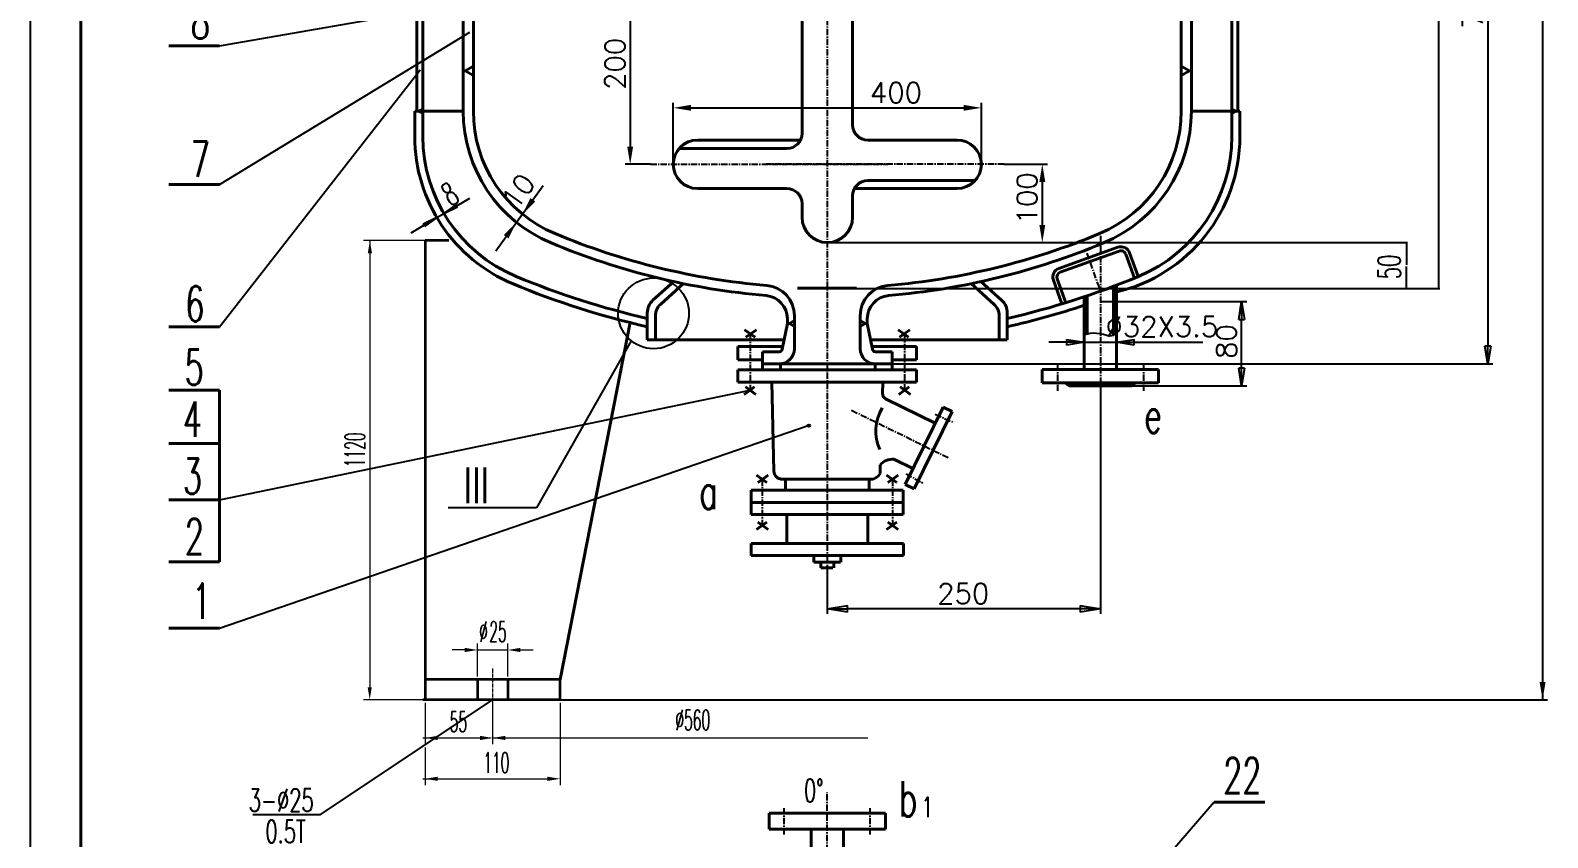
# Model space of a CAD drawing. Header units: inches. Extents: x 22 to 616, y 7 to 848.
# Drawn here: x 22.1 to 322.1, y 294.6 to 454.3 of the extents above; entities that cross this region are included whole.
import ezdxf

# ---------------------------------------------------------------- set-up
doc = ezdxf.new("R2010")
doc.units = ezdxf.units.IN
doc.header["$MEASUREMENT"] = 0
doc.linetypes.add('CENTER', pattern=[2, 1.25, -0.25, 0.25, -0.25])
doc.layers.get('DEFPOINTS').update_dxf_attribs({"lineweight": 25})
for name, color, linetype, lineweight in [('1', 1, 'Continuous', 40), ('2', 3, 'CENTER', 25), ('5', 7, 'Continuous', 25), ('中心线', 7, 'CENTER', 18), ('标注', 7, 'Continuous', 18), ('粗实线', 1, 'Continuous', 35)]:
    doc.layers.add(name, color=color, linetype=linetype, lineweight=lineweight)
doc.styles.add('HZ', font='txt', dxfattribs={"width": 0.5, "bigfont": 'hztxt'})
doc.styles.get("Standard").update_dxf_attribs({"font": 'txt', "bigfont": 'gbcbig.shx'})
doc.dimstyles.new('1', dxfattribs={"dimtxt": 0.18, "dimasz": 0.18, "dimexe": 0.18, "dimexo": 0.0625, "dimgap": 0.09, "dimtad": 0, "dimtih": 1, "dimtoh": 1, "dimdec": 4, "dimzin": 0, "dimdsep": 46, "dimtxsty": 'Standard', "dimcen": 0.09, "dimadec": 0, "dimazin": 0, "dimtfac": 1, "dimtdec": 4, "dimtofl": 0, "dimtmove": 0, "dimatfit": 3, "dimfxl": 1, "dimtolj": 1, "dimtzin": 0, "dimarcsym": 0})

# ---------------------------------------------------------------- blocks, each defined once
blk = doc.blocks.new('_CLOSED')
at = {"color": 0, "linetype": 'ByBlock'}
for p, q in [((-1, 0.167), (0, 0)), ((-1, 0.167), (-1, -0.167)), ((0, 0), (-1, -0.167)), ((0, 0), (-1, 0))]:
    blk.add_line(p, q, dxfattribs=at)
blk = doc.blocks.new('*D66')
at = {"color": 0, "lineweight": -2}
for p, q in [((300.64, 543.34), (311.3, 543.34)), ((310.3, 539.84), (310.3, 391.84)), ((192.48, 388.34), (311.3, 388.34))]:
    blk.add_line(p, q, dxfattribs=at)
at = {"layer": 'DEFPOINTS', "color": 0}
for p in [(300.64, 543.34), (192.48, 388.34), (310.3, 388.34)]:
    blk.add_point(p, dxfattribs=at)
at = {"color": 0, "lineweight": -2, "xscale": 3.5, "yscale": 3.5, "zscale": 3.5}
for p, rotation in [((310.3, 543.34), 90), ((310.3, 388.34), 270)]:
    blk.add_blockref('_CLOSED', p, dxfattribs=dict(at, rotation=rotation))
at = {"color": 0, "insert": (307.3, 459.78), "char_height": 4, "attachment_point": 5, "rotation": 90}
blk.add_mtext('\\A1;775', dxfattribs=at)
blk = doc.blocks.new('*D16')
for p, q in [((-385.055899, 158.980927), (-384.485286, 159.043147)), ((-384.485286, 159.043147), (-383.839747, 159.034289)), ((-386.262516, 158.684891), (-386.25657, 158.686552)), ((-386.25657, 158.686552), (-386.214949, 158.698174)), ((-386.214949, 158.698174), (-386.101978, 158.729719)), ((-386.101978, 158.729719), (-385.881981, 158.791148)), ((-385.881981, 158.791148), (-385.528995, 158.884602)), ((-385.528995, 158.884602), (-385.055899, 158.980927)), ((-383.839747, 159.034289), (-383.145819, 158.932705)), ((-383.145819, 158.932705), (-382.445834, 158.778064)), ((-382.445834, 158.778064), (-381.786067, 158.625364)), ((-381.786067, 158.625364), (-381.212795, 158.529604)), ((-381.212795, 158.529604), (-380.761644, 158.530127)), ((-380.761644, 158.530127), (-380.425638, 158.603671)), ((-380.425638, 158.603671), (-380.18715, 158.711319)), ((-380.18715, 158.711319), (-380.028552, 158.814154)), ((-380.028552, 158.814154), (-379.932562, 158.881569)), ((-379.932562, 158.881569), (-379.862516, 158.930764)), ((-379.88327, 158.916188), (-379.86511, 158.928942))]:
    blk.add_line(p, q)
blk = doc.blocks.new('*D67')
at = {"color": 0, "lineweight": -2}
for p, q in [((233.68, 400.65), (262.62, 400.65)), ((261.62, 387.52), (261.62, 397.15)), ((239.87, 384.02), (262.62, 384.02))]:
    blk.add_line(p, q, dxfattribs=at)
at = {"layer": 'DEFPOINTS', "color": 0}
for p in [(233.68, 400.65), (261.62, 400.65), (239.87, 384.02)]:
    blk.add_point(p, dxfattribs=at)
at = {"color": 0, "lineweight": -2, "xscale": 3.5, "yscale": 3.5, "zscale": 3.5}
for p, rotation in [((261.62, 400.65), 90), ((261.62, 384.02), 270)]:
    blk.add_blockref('_CLOSED', p, dxfattribs=dict(at, rotation=rotation))
at = {"color": 0, "insert": (258.62, 392.77), "char_height": 4, "attachment_point": 5, "rotation": 90}
blk.add_mtext('\\A1;80', dxfattribs=at)
blk = doc.blocks.new('*D17')
for p, q in [((-512.898225, 182.669296), (-507.731083, 185.718992)), ((-512.898225, 182.669296), (-510.45021, 184.403431)), ((-512.898225, 182.669296), (-510.196947, 183.974323)), ((-510.196947, 183.974323), (-510.45021, 184.403431)), ((-514.27613, 181.856044), (-519.443272, 178.806348)), ((-514.27613, 181.856044), (-516.977408, 180.551017)), ((-516.724145, 180.121909), (-516.977408, 180.551017)), ((-514.27613, 181.856044), (-516.724145, 180.121909)), ((-514.27613, 181.856044), (-512.898225, 182.669296))]:
    blk.add_line(p, q)
blk = doc.blocks.new('*D68')
at = {"color": 0, "lineweight": -2}
for p, q in [((233.68, 384.02), (233.68, 338.91)), ((179.68, 347.99), (179.68, 338.91)), ((229.68, 339.91), (183.68, 339.91))]:
    blk.add_line(p, q, dxfattribs=at)
at = {"layer": 'DEFPOINTS', "color": 0}
for p in [(233.68, 384.02), (179.68, 347.99), (179.68, 339.91)]:
    blk.add_point(p, dxfattribs=at)
at = {"color": 0, "lineweight": -2, "xscale": 4, "yscale": 4, "zscale": 4, "rotation": 180}
blk.add_blockref('_CLOSED', (179.68, 339.91), dxfattribs=at)
at = {"color": 0, "lineweight": -2, "xscale": 4, "yscale": 4, "zscale": 4}
blk.add_blockref('_CLOSED', (233.68, 339.91), dxfattribs=at)
at = {"color": 0, "insert": (206.56, 342.91), "char_height": 4, "attachment_point": 5}
blk.add_mtext('\\A1;250', dxfattribs=at)

msp = doc.modelspace()

# ---------------------------------------------------------------- linework, layer by layer
for p, q in [((22.06711, 6.72181), (22.06711, 847.72181)), ((321.13511, 808.62688), (321.13511, 321.89433)), ((59.47175, 451.23843), (178.5539, 471.99017)), ((300.6425, 403.40476), (300.6425, 473.10068)), ((140.68594, 458.48308), (140.68594, 431.32171)), ((59.47175, 423.84694), (108.94911, 453.93634)), ((59.47175, 395.66603), (99.15988, 446.49102)), ((149.21274, 427.82171), (149.21274, 439.98919)), ((152.71274, 438.98919), (206.63867, 438.98919)), ((210.13867, 427.82171), (210.13867, 439.98919)), ((144.70778, 427.82171), (139.68594, 427.82171)), ((214.64363, 427.82171), (223.19694, 427.82171)), ((123.26944, 423.28708), (115.28273, 412.29751)), ((222.19694, 424.32171), (222.19694, 415.83659)), ((179.7382, 412.33659), (294.42993, 412.33659)), ((214.64363, 412.33659), (223.19694, 412.33659)), ((294.24993, 412.15659), (294.24993, 407.96068)), ((294.24993, 403.40476), (294.24993, 407.60068)), ((179.74809, 403.22476), (294.42993, 403.22476)), ((283.56648, 403.22476), (300.8225, 403.22476)), ((230.4757, 387.22203), (230.4757, 393.60624)), ((236.8757, 387.22203), (236.8757, 393.60624)), ((140.91819, 392.88671), (122.16755, 359.87754)), ((226.9757, 392.60624), (223.4757, 392.60624)), ((230.4757, 392.60624), (236.8757, 392.60624)), ((240.3757, 392.60624), (253.94923, 392.60624)), ((59.47175, 361.47959), (164.38954, 383.13723)), ((59.47175, 336.05516), (175.92384, 376.15647)), ((122.16755, 359.87754), (104.69066, 359.87754)), ((79.40105, 299.15656), (113.4774, 321.89433)), ((100.14127, 321.89433), (322.13511, 321.89433)), ((256.20003, 301.63075), (214.99192, 254.06018)), ((79.40105, 299.15656), (66.09488, 299.15656))]:
    msp.add_line(p, q)
at = {"color": 0, "linetype": 'ByBlock'}
for p, q in [((121.44785, 420.78062), (123.50549, 423.61189)), ((119.39021, 417.94934), (118.21288, 416.32936)), ((119.39021, 417.94934), (118.58128, 418.53724)), ((118.21288, 416.32936), (117.40395, 416.91725)), ((116.15524, 413.49808), (114.0976, 410.66681))]:
    msp.add_line(p, q, dxfattribs=at)
for centre, radius in [((145.31263, 398.33547), 7), ((176.02405, 376.11684), 0.25)]:
    msp.add_circle(centre, radius)
for points in [[(152.71274, 439.57253), (152.71274, 438.40586), (149.21274, 438.98919)], [(206.63867, 439.57253), (206.63867, 438.40586), (210.13867, 438.98919)], [(140.1026, 431.32171), (141.26927, 431.32171), (140.68594, 427.82171)], [(221.6136, 424.32171), (222.78027, 424.32171), (222.19694, 427.82171)], [(221.6136, 415.83659), (222.78027, 415.83659), (222.19694, 412.33659)], [(294.21993, 412.15659), (294.27993, 412.15659), (294.24993, 412.33659)], [(294.21993, 403.40476), (294.27993, 403.40476), (294.24993, 403.22476)], [(300.6125, 403.40476), (300.6725, 403.40476), (300.6425, 403.22476)], [(320.55178, 325.39433), (321.71844, 325.39433), (321.13511, 321.89433)]]:
    msp.add_solid(points)
for points in [[(120.97597, 421.12356), (121.91973, 420.43768), (119.39021, 417.94934)], [(115.68336, 413.84102), (116.62712, 413.15514), (118.21288, 416.32936)]]:
    msp.add_solid(points, dxfattribs=at)
at = {"layer": '1'}
for p, q in [((32.06711, 16.72181), (32.06711, 822.72181)), ((107.6757, 531.53659), (107.6757, 446.33659)), ((251.6757, 531.53659), (251.6757, 446.33659)), ((109.6757, 530.61283), (109.6757, 447.26035)), ((249.6757, 530.61283), (249.6757, 447.26035)), ((174.6757, 515.43214), (174.6757, 433.92766)), ((184.6757, 515.43214), (184.6757, 435.62171)), ((259.6757, 438.79464), (259.6757, 507.33659)), ((99.6757, 506.53276), (99.6757, 438.79464)), ((98.4757, 438.33276), (98.4757, 490.13276)), ((260.8757, 438.33276), (260.8757, 490.13276)), ((49.47175, 451.23843), (59.47175, 451.23843)), ((108.0757, 446.33659), (109.6757, 447.26035)), ((109.6757, 447.26035), (109.6757, 445.41283)), ((251.2757, 446.33659), (249.6757, 447.26035)), ((249.6757, 447.26035), (249.6757, 445.41283)), ((107.6757, 446.33659), (107.6757, 438.33659)), ((108.0757, 446.33659), (107.6757, 446.33659)), ((108.0757, 446.33659), (109.6757, 445.41283)), ((109.6757, 438.33659), (109.6757, 445.41283)), ((251.2757, 446.33659), (249.6757, 445.41283)), ((249.6757, 438.33659), (249.6757, 445.41283)), ((251.6757, 446.33659), (251.2757, 446.33659)), ((251.6757, 438.33659), (251.6757, 446.33659)), ((98.0757, 438.33276), (107.6757, 438.33276)), ((98.0757, 438.33276), (98.0757, 433.33276)), ((98.8757, 438.33276), (99.6757, 438.79464)), ((98.8757, 438.33276), (99.6757, 437.87088)), ((99.6757, 438.79464), (99.6757, 437.87088)), ((261.2757, 438.33276), (251.6757, 438.33276)), ((259.6757, 438.79464), (259.6757, 437.87088)), ((260.4757, 438.33276), (259.6757, 438.79464)), ((260.4757, 438.33276), (259.6757, 437.87088)), ((261.2757, 433.33276), (261.2757, 438.33276)), ((99.6757, 433.33276), (99.6757, 437.87088)), ((259.6757, 433.33276), (259.6757, 437.87088)), ((174.37653, 432.62171), (154.01274, 432.62171)), ((187.6757, 432.62171), (205.33867, 432.62171)), ((171.6757, 430.92766), (150.35309, 430.92766)), ((49.47175, 423.84694), (59.47175, 423.84694)), ((187.6757, 424.60282), (208.89939, 424.60282)), ((171.6757, 423.02171), (154.01274, 423.02171)), ((184.6757, 421.60282), (184.6757, 417.33938)), ((185.03246, 423.02171), (205.33867, 423.02171)), ((174.6757, 420.02171), (174.6757, 417.33938)), ((225.47735, 407.21812), (237.15012, 411.40218)), ((225.74729, 406.46504), (237.42006, 410.6491)), ((238.69884, 410.04517), (240.39856, 405.30326)), ((239.45192, 410.31511), (241.13875, 405.60915)), ((225.14336, 405.18626), (226.84347, 400.44326)), ((145.20231, 400.94611), (149.29344, 404.62496)), ((146.66977, 400.11394), (151.23027, 404.21486)), ((173.8124, 403.33659), (185.43447, 403.33659)), ((212.68164, 400.11394), (208.12114, 404.21486)), ((214.1491, 400.94611), (210.05797, 404.62496)), ((224.39028, 404.91632), (226.07757, 400.20907)), ((236.26382, 403.67387), (236.26382, 394.00799)), ((236.8757, 387.22203), (236.8757, 403.90666)), ((230.4757, 387.22203), (230.4757, 401.61144)), ((231.08759, 401.81769), (231.08759, 394.26739)), ((126.83392, 325.89433), (140.6881, 396.50634)), ((144.0757, 398.41794), (144.0757, 393.10942)), ((145.6757, 397.8832), (145.6757, 393.10942)), ((170.76659, 391.23241), (171.7757, 396.33659)), ((171.7757, 397.27048), (171.7757, 396.33659)), ((171.7757, 396.33659), (172.1757, 396.33659)), ((172.1757, 396.33659), (173.1757, 396.91394)), ((173.1757, 395.75924), (172.1757, 396.33659)), ((173.1757, 397.87268), (173.1757, 396.91394)), ((173.1757, 396.91394), (173.1757, 395.75924)), ((186.1757, 397.87268), (186.1757, 396.91394)), ((186.1757, 396.91394), (187.1757, 396.33659)), ((186.1757, 396.91394), (186.1757, 395.75924)), ((186.1757, 395.75924), (187.1757, 396.33659)), ((187.1757, 396.33659), (187.5757, 396.33659)), ((187.5757, 397.27048), (187.5757, 396.33659)), ((187.5757, 396.33659), (188.58482, 391.23241)), ((213.6757, 397.8832), (213.6757, 393.10942)), ((215.2757, 398.41794), (215.2757, 393.10942)), ((49.47175, 395.66603), (59.47175, 395.66603)), ((144.0757, 393.10942), (171.13768, 393.10942)), ((165.38313, 393.62504), (163.32944, 395.08962)), ((163.58883, 393.62504), (165.64252, 395.08962)), ((173.1757, 391.33659), (173.1757, 395.75924)), ((186.1757, 391.33659), (186.1757, 395.75924)), ((215.2757, 393.10942), (188.21373, 393.10942)), ((195.76258, 393.62504), (193.70889, 395.08962)), ((193.96828, 393.62504), (196.02197, 395.08962)), ((162.01372, 389.12408), (162.01372, 391.78946)), ((162.01372, 391.78946), (170.87672, 391.78946)), ((166.8757, 388.33659), (166.8757, 390.73659)), ((166.8757, 390.73659), (170.1757, 390.73659)), ((166.8757, 387.13659), (166.8757, 390.73659)), ((197.33769, 391.78946), (188.47469, 391.78946)), ((192.4757, 390.73659), (189.1757, 390.73659)), ((192.4757, 388.33659), (192.4757, 390.73659)), ((192.4757, 390.73659), (192.4757, 387.13659)), ((197.33769, 389.12408), (197.33769, 391.78946)), ((166.8757, 389.12408), (162.01372, 389.12408)), ((192.4757, 387.13659), (162.01372, 387.13659)), ((162.01372, 387.13659), (162.01372, 384.73659)), ((166.8757, 388.33659), (192.4757, 388.33659)), ((166.8757, 388.33659), (192.4757, 388.33659)), ((166.8757, 387.13659), (197.33769, 387.13659)), ((170.43262, 388.33659), (170.43262, 387.13659)), ((189.13125, 388.33659), (189.13125, 387.13659)), ((192.4757, 389.12408), (197.33769, 389.12408)), ((197.33769, 387.13659), (197.33769, 384.73659)), ((245.1757, 387.22203), (222.1757, 387.22203)), ((222.1757, 387.22203), (222.1757, 384.62203)), ((245.1757, 387.22203), (245.1757, 384.62203)), ((192.4757, 384.73659), (162.01372, 384.73659)), ((166.8757, 384.73659), (197.33769, 384.73659)), ((168.6922, 384.73659), (169.12936, 367.10469)), ((190.65921, 384.73659), (190.60045, 382.36678)), ((222.1757, 384.62203), (245.1757, 384.62203)), ((226.79539, 384.62203), (227.48098, 384.02203)), ((240.55602, 384.62203), (239.87042, 384.02203)), ((49.47175, 383.16485), (59.47175, 383.16485)), ((59.47175, 349.17174), (59.47175, 383.16485)), ((165.28669, 383.77703), (163.233, 382.31245)), ((163.49238, 383.77703), (165.54608, 382.31245)), ((191.1958, 381.44429), (201.01504, 376.62503)), ((195.85902, 383.77703), (193.80533, 382.31245)), ((194.06472, 383.77703), (196.11841, 382.31245)), ((227.48098, 384.02203), (239.87042, 384.02203)), ((195.06097, 364.49359), (202.5632, 379.77939)), ((196.85638, 363.61241), (204.35861, 378.8982)), ((204.35861, 378.8982), (202.5632, 379.77939)), ((49.47175, 372.61526), (59.47175, 372.61526)), ((196.60912, 367.64796), (192.86438, 369.48587)), ((167.69913, 364.86224), (165.64544, 366.32681)), ((165.90482, 364.86224), (167.95852, 366.32681)), ((190.10692, 368.32286), (190.10692, 366.66696)), ((193.44658, 364.86224), (191.39289, 366.32681)), ((191.65228, 364.86224), (193.70597, 366.32681)), ((164.64461, 358.55233), (164.64461, 363.35233)), ((164.64461, 363.35233), (194.70679, 363.35233)), ((170.44676, 365.54435), (171.06384, 365.54435)), ((188.75787, 365.54435), (170.72886, 365.54435)), ((171.41414, 365.54435), (171.41414, 363.35233)), ((187.93727, 365.54435), (187.93727, 363.35233)), ((188.30965, 365.54435), (188.28757, 365.54435)), ((194.70679, 358.55233), (194.70679, 363.35233)), ((196.85638, 363.61241), (195.06097, 364.49359)), ((49.47175, 361.47959), (59.47175, 361.47959)), ((164.64461, 360.95233), (194.70679, 360.95233)), ((164.64461, 358.55233), (194.70679, 358.55233)), ((171.65934, 358.55233), (171.65934, 352.69192)), ((187.69206, 358.55233), (187.69206, 352.69192)), ((167.69913, 357.04241), (165.64544, 355.57784)), ((165.90482, 357.04241), (167.95852, 355.57784)), ((193.44658, 357.04241), (191.39289, 355.57784)), ((191.65228, 357.04241), (193.70597, 355.57784)), ((164.60235, 352.83012), (194.74906, 352.83012)), ((164.60235, 352.83012), (164.60235, 350.43012)), ((194.74906, 352.83012), (194.74906, 350.43012)), ((49.47175, 349.17174), (59.47175, 349.17174)), ((164.60235, 350.43012), (194.74906, 350.43012)), ((177.01103, 350.43012), (177.01103, 349.09878)), ((182.26256, 349.09878), (177.01103, 349.09878)), ((178.39301, 349.09878), (178.39301, 347.99319)), ((180.9584, 349.09878), (180.9584, 347.99319)), ((182.34038, 350.43012), (182.34038, 349.09878)), ((180.74238, 347.99319), (178.39301, 347.99319)), ((49.47175, 336.05516), (59.47175, 336.05516)), ((256.20003, 301.63075), (266.20003, 301.63075)), ((168.1757, 299.47596), (191.1757, 299.47596)), ((168.1757, 296.27596), (168.1757, 299.47596)), ((191.1757, 299.47596), (191.1757, 296.27596)), ((191.1757, 296.27596), (168.1757, 296.27596)), ((176.4757, 296.27596), (176.4757, 282.41288)), ((182.8757, 296.27596), (182.8757, 282.41288))]:
    msp.add_line(p, q, dxfattribs=at)
for centre, radius, start, end in [((135.9257, 438.33659), 28.25, 180, 247.380135), ((135.9257, 438.33659), 26.25, 180, 247.380135), ((223.4257, 438.33659), 26.25, 292.619865, 0), ((223.4257, 438.33659), 28.25, 292.619865, 0), ((187.6757, 435.62171), 3, 180, 270), ((129.6757, 433.33276), 31.6, 180, 247.380135), ((129.6757, 433.33276), 30, 180, 247.380135), ((154.01274, 427.82171), 4.8, 90, 270), ((171.6757, 433.92766), 3, 270, 0), ((205.33867, 427.82171), 4.8, 270, 90), ((229.6757, 433.33276), 31.6, 283.170414, 0), ((229.6757, 433.33276), 30, 292.619865, 0), ((187.6757, 421.60282), 3, 90, 180), ((171.6757, 420.02171), 3, 360, 90), ((179.6757, 417.33938), 5, 180, 0), ((179.6757, 543.33659), 140, 247.380135, 265.088527), ((179.6757, 543.33659), 140, 274.911444, 292.619865), ((179.6757, 543.33659), 142, 247.380135, 265.108677), ((179.6757, 543.33659), 142, 274.891323, 292.619865), ((237.75749, 409.70774), 1.8, 19.72, 109.72), ((237.75749, 409.70774), 1, 19.72, 109.72), ((179.6757, 553.33276), 160, 247.380135, 257.144087), ((179.6757, 553.33276), 160, 282.855913, 292.619865), ((226.08471, 405.52369), 1.8, 109.72, 199.72), ((226.08471, 405.52369), 1, 109.72, 199.72), ((179.6757, 553.33276), 161.6, 247.380135, 257.27352), ((167.1757, 397.87268), 6, 0, 85.088527), ((192.1757, 397.87268), 6, 94.911473, 180), ((147.4757, 398.41794), 3.4, 131.962664, 180), ((148.6757, 397.8832), 3, 131.962664, 180), ((167.1757, 397.27048), 4.6, 0, 85.108677), ((192.1757, 397.27048), 4.6, 94.891323, 180), ((210.6757, 397.8832), 3, 0, 48.037336), ((211.8757, 398.41794), 3.4, 0, 48.037336), ((179.6757, 553.33276), 161.6, 282.72648, 288.321967), ((170.1757, 391.33659), 3, 270, 0), ((170.1757, 391.33659), 0.6, 270, 350), ((189.1757, 391.33659), 3, 180, 270), ((189.1757, 391.33659), 0.6, 190, 270), ((191.6364, 382.34199), 1, 178.579734, 243.858309), ((198.16516, 375.03244), 8.90627, 148.819676, 204.137418), ((192.59839, 366.26607), 3.23076, 85.277614, 140.459244), ((170.72886, 367.14435), 1.6, 181.420266, 270), ((188.30965, 367.54435), 2, 270, 333.979453)]:
    msp.add_arc(centre, radius, start, end, dxfattribs=at)
at = {"layer": '2'}
for p, q in [((179.6757, 620.60629), (179.6757, 345.14796)), ((144.70778, 427.82171), (191.74366, 427.82171)), ((214.64363, 427.82171), (167.60774, 427.82171)), ((233.6757, 413.67239), (233.6757, 376.17192)), ((230.97631, 410.2515), (233.6757, 402.72068)), ((164.38954, 394.19606), (164.38954, 383.13723)), ((194.96187, 394.33362), (194.96187, 383.13723)), ((225.1757, 388.22203), (225.1757, 383.02203)), ((242.1757, 388.22203), (242.1757, 383.02203)), ((184.48576, 379.16782), (203.75041, 369.71277)), ((201.03578, 378.36756), (204.71728, 376.72038)), ((195.24338, 366.56554), (198.79856, 364.66098)), ((166.80198, 365.50204), (166.80198, 356.40261)), ((192.54943, 365.50204), (192.54943, 356.40261)), ((179.6757, 97.95049), (179.6757, 303.54042)), ((171.1757, 295.27596), (171.1757, 300.47596)), ((188.1757, 295.27596), (188.1757, 300.47596))]:
    msp.add_line(p, q, dxfattribs=at)
at = {"layer": 'DEFPOINTS', "color": 0, "linetype": 'ByBlock'}
for p in [(119.39021, 417.94934), (118.21288, 416.32936), (118.21288, 416.32936)]:
    msp.add_point(p, dxfattribs=at)
at = {"layer": '中心线', "ltscale": 0.5}
msp.add_line((113.4774, 328.08368), (113.4774, 319.67044), dxfattribs=at)
at = {"layer": '标注'}
for p, q in [((100.14127, 412.71916), (87.97007, 412.71916)), ((89.22007, 412.71916), (89.22007, 323.76933)), ((107.9774, 331.75099), (105.4774, 331.75099)), ((110.4774, 326.51933), (110.4774, 333.00099)), ((110.4774, 331.75099), (116.4774, 331.75099)), ((116.4774, 326.51933), (116.4774, 333.00099)), ((118.9774, 331.75099), (121.4774, 331.75099)), ((100.14127, 321.89433), (87.97007, 321.89433)), ((100.14127, 321.26933), (100.14127, 313.10034)), ((113.4774, 321.26933), (113.4774, 313.10034)), ((126.83392, 321.26933), (126.83392, 305.02122)), ((99.68913, 314.35034), (113.08392, 314.35034)), ((100.14127, 312.47534), (100.14127, 305.02122)), ((113.4774, 314.35034), (187.70082, 314.35034)), ((99.68913, 306.27122), (124.33392, 306.27122))]:
    msp.add_line(p, q, dxfattribs=at)
for points in [[(88.8034, 410.21916), (89.63674, 410.21916), (89.22007, 412.71916)], [(107.9774, 332.16766), (107.9774, 331.33432), (110.4774, 331.75099)], [(118.9774, 332.16766), (118.9774, 331.33432), (116.4774, 331.75099)], [(88.76691, 324.39433), (89.60024, 324.39433), (89.18357, 321.89433)], [(102.64127, 314.767), (102.64127, 313.93367), (100.14127, 314.35034)], [(110.9774, 314.767), (110.9774, 313.93367), (113.4774, 314.35034)], [(115.9774, 314.767), (115.9774, 313.93367), (113.4774, 314.35034)], [(102.64127, 306.68789), (102.64127, 305.85456), (100.14127, 306.27122)], [(124.33392, 306.68789), (124.33392, 305.85456), (126.83392, 306.27122)]]:
    msp.add_solid(points, dxfattribs=at)
at = {"layer": '粗实线'}
for p, q in [((100.14127, 412.71916), (100.14127, 321.89433)), ((104.80633, 412.71916), (100.14127, 412.71916)), ((126.83392, 325.89433), (100.14127, 325.89433)), ((110.4774, 325.89433), (110.4774, 321.89433)), ((116.4774, 325.89433), (116.4774, 321.89433)), ((126.83392, 321.89433), (126.83392, 325.89433)), ((126.83392, 321.89433), (99.68913, 321.89433))]:
    msp.add_line(p, q, dxfattribs=at)

# ---------------------------------------------------------------- block references
for name in ['*D17', '*D16']:
    msp.add_blockref(name, (616.73822, 235.41499))
at = {"xscale": 3.5, "yscale": 3.5, "zscale": 3.5}
msp.add_blockref('_CLOSED', (230.4757, 392.60624), dxfattribs=at)
at = {"xscale": 3.5, "yscale": 3.5, "zscale": 3.5, "rotation": 180}
msp.add_blockref('_CLOSED', (236.8757, 392.60624), dxfattribs=at)

# ---------------------------------------------------------------- texts
at = {"width": 0.63}
msp.add_text('50', height=4.5, rotation=90, dxfattribs=at).set_placement((293.06347, 405.10267))
at = {"style": 'HZ', "width": 0.5}
msp.add_text('1120', height=4, rotation=90, dxfattribs=at).set_placement((88.24664, 367.91591))
for s, p in [('∅', (110.82561, 333.3563)), ('25', (112.82561, 333.3563)), ('55', (105.02381, 315.55262)), ('%%C560', (149.63467, 315.9197)), ('110', (111.64406, 307.47351))]:
    msp.add_text(s, height=4, dxfattribs=at).set_placement(p)
at = {"width": 0.63}
msp.add_text('0%%d', height=4.5, dxfattribs=at).set_placement((175.04912, 301.71856))
at = {"char_height": 4, "attachment_point": 5, "rotation": 90}
for s, insert in [('200', (137.68594, 447.68589)), ('100', (219.19694, 421.09084))]:
    msp.add_mtext(s, dxfattribs=dict(at, insert=insert))
at = {"char_height": 4, "attachment_point": 5}
for s, insert in [('400', (193.26987, 441.98919)), ('\\A1;∅32X3.5', (245.84229, 395.72419))]:
    msp.add_mtext(s, dxfattribs=dict(at, insert=insert))
at = {"color": 0, "linetype": 'ByBlock', "insert": (118.54071, 422.46285), "char_height": 4, "attachment_point": 5, "rotation": 53.9920788}
msp.add_mtext('\\A1;10', dxfattribs=at)
at = {"layer": '1'}
for s, height, width, p in [('8', 7, 0.63, (53.79757, 452.71382)), ('7', 7, 0.63, (53.79757, 425.32233)), ('6', 7, 0.63, (52.71548, 396.71923)), ('5', 7, 0.63, (52.57974, 384.18132)), ('4', 7, 0.63, (52.22832, 373.90923)), ('e', 7, 0.63, (242.37797, 374.66661)), ('3', 7, 0.63, (52.22832, 362.62212)), ('III', 7, 0.7, (107.76092, 360.8213)), ('a', 7, 0.63, (154.39438, 359.63256)), ('2', 7, 0.63, (52.61863, 350.67106)), ('1', 7, 0.63, (54.02429, 337.90555)), ('22', 7, 0.63, (257.96793, 303.39866)), ('b', 7, 0.63, (193.87848, 298.80339)), ('1', 4, 0.63, (198.35642, 298.65624))]:
    msp.add_text(s, height=height, dxfattribs=dict(at, width=width)).set_placement(p)
at = {"layer": '5', "width": 0.63}
msp.add_text('8', height=4.5, rotation=30.549504, dxfattribs=at).set_placement((105.12708, 419.39269))
for s, p in [('3-%%C25', (65.23998, 299.79591)), ('0.5T', (68.53731, 293.57487))]:
    msp.add_text(s, height=4.5, dxfattribs=at).set_placement(p)

# ---------------------------------------------------------------- dimensions: what is measured, and where the dimension line sits
for base, p1, p2, text, picture, middle in [((310.30262, 388.33659), (300.6425, 543.33659), (192.4757, 388.33659), '775', '*D66', (310.30262, 459.78085)), ((261.61862, 400.64643), (239.87042, 384.02203), (233.6757, 400.64643), '80', '*D67', (261.61862, 392.76616))]:
    dim = msp.add_linear_dim(base=base, p1=p1, p2=p2, angle=90, text=text, dimstyle='1', override={"dimtxt": 4, "dimasz": 3.5, "dimexe": 1, "dimexo": 0, "dimgap": 1, "dimtad": 1, "dimtih": 0, "dimtoh": 0, "dimblk1": 'CLOSED', "dimblk2": 'CLOSED', "dimsah": 1, "dimcen": 0, "dimtofl": 1, "dimatfit": 0})
    dim.commit()
    dim.dimension.update_dxf_attribs({"geometry": picture, "text_midpoint": middle, "dimtype": 160})
dim = msp.add_linear_dim(base=(179.6757, 339.90829), p1=(233.6757, 384.02203), p2=(179.6757, 347.99319), text='250', dimstyle='1', override={"dimtxt": 4, "dimasz": 4, "dimexe": 1, "dimexo": 0, "dimgap": 1, "dimtad": 1, "dimtih": 0, "dimtoh": 0, "dimblk1": 'CLOSED', "dimblk2": 'CLOSED', "dimsah": 1, "dimcen": 0, "dimtofl": 1, "dimatfit": 0})
dim.commit()
dim.dimension.update_dxf_attribs({"geometry": '*D68', "text_midpoint": (206.5604, 339.90829), "dimtype": 160})

doc.saveas('drawing.dxf')
